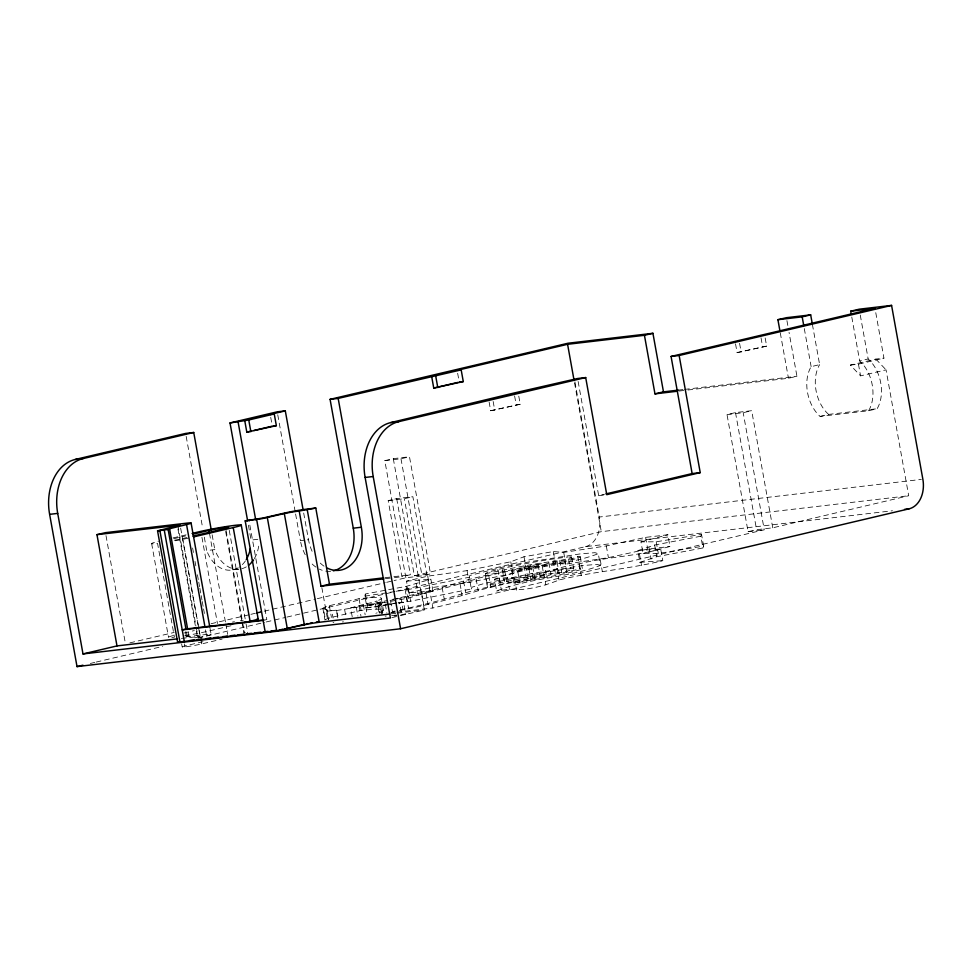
<?xml version="1.0" encoding="UTF-8"?>
<svg xmlns="http://www.w3.org/2000/svg" width="972" height="972" viewBox="0 0 972 972"><rect width="100%" height="100%" fill="white"/><g stroke="black" fill="none" stroke-linecap="round" stroke-linejoin="round"><path stroke-width="0.73" stroke-dasharray="4.86 3.65" d="M396.77 602.883L367.003 607.852L364.889 596.14L365.314 593.977L406.15 586.395L430.863 579.191L432.965 590.903L408.252 598.108L389.298 601.619M367.003 607.852L367.428 605.69L365.314 593.977M398.253 602.64L410.634 601.194L471.347 588.947L469.245 577.234L469.877 575.46L503.411 566.919L530.226 561.682L580.588 553.846L595.022 552.679L598.29 553.724L600.392 565.437C566.846 578.024 529.91 577.672 496.607 591.025L494.493 579.312C527.796 565.971 564.732 566.312 598.29 553.724M471.347 588.947L471.991 587.173L484.105 583.516L532.34 573.395L582.702 565.558L597.136 564.38L600.392 565.437M700.812 536.24L654.63 545.025L637.778 550.626L639.88 562.338L656.744 556.737L702.926 547.953L700.812 536.24L701.529 534.381L656.209 541.781L640.961 541.878L643.075 553.59L658.311 553.493L703.631 546.094L701.529 534.381M702.926 547.953L703.631 546.094M337.794 617.864L336.531 610.465L338.195 619.103M382.834 612.457L380.623 602.628A14.203 0.814 -10.2 0 1 375.411 604.183A26.135 1.507 -10.2 0 0 365.837 607.172A34.093 1.968 -10.2 0 0 386.965 605.131M328.463 619.832L326.835 609.59L323.469 608.824L325.304 619.067M180.646 528.124L200.135 636.417L194.594 637.911M544.332 564.659L548.961 562.824L557.053 561.877A29.124 1.677 -10.2 0 0 577.708 556.482L579.822 568.195A39.731 2.284 -10.2 0 1 566.846 573.201A64.808 3.73 -10.2 0 1 513.933 583.078L511.831 571.366L544.332 564.659L546.446 576.372L513.933 583.078M546.446 576.372L551.063 574.537L559.155 573.589A29.124 1.677 -10.2 0 0 579.822 568.195M494.493 579.312L499.304 578.644A11.251 0.644 -10.2 0 1 507.384 577.696C532.279 580.43 554.915 566.615 579.191 563.857C606.03 556.992 634.048 556.664 660.693 548.949L662.807 560.662C628.629 569.167 593.297 571.475 559.07 580.005C543.53 586.201 526.253 590.83 509.498 589.409A11.251 0.644 -10.2 0 0 501.406 590.356L496.607 591.025M432.965 590.903L408.605 592.884L406.503 581.171L427.741 576.165L467.07 570.637L510.762 561.78L524.005 556.737L553.311 551.549L563.711 552.4L606.309 545.936L645.602 537.37L667.849 534.77L669.951 546.483L643.075 553.59M408.605 592.884L429.843 587.878L469.184 582.35L512.876 573.492L526.119 568.45L555.425 563.262L565.826 564.112L608.411 557.649L647.717 549.083L669.951 546.483M395.713 599.214L406.527 597.002A56.716 3.268 -10.2 0 0 425.967 592.738A206.319 11.871 -10.2 0 0 460.035 583.795L476.134 579.045A55.343 3.183 -10.2 0 1 488.77 575.606A140.539 8.092 -10.2 0 1 538.124 564.878L541.756 563.553L543.87 575.266L540.225 576.59A140.539 8.092 -10.2 0 0 490.884 587.319A55.343 3.183 -10.2 0 0 478.236 590.757L462.15 595.508A206.319 11.871 -10.2 0 1 428.069 604.45A56.716 3.268 -10.2 0 1 408.629 608.715L397.827 610.926M352.216 616.734L350.637 607.95L363.309 604.535A37.835 2.175 -10.2 0 0 376.929 600.963L379.031 612.676A37.835 2.175 -10.2 0 1 375.897 613.672M395.094 611.024L392.457 611.57L390.355 599.858L421.581 592.786A120.686 6.95 -10.2 0 0 442.126 587.404L463.583 581.074A63.083 3.633 -10.2 0 1 485.356 575.533A274.08 15.783 -10.2 0 1 525.852 566.858L541.756 563.553M400.355 609.93L423.683 604.499A120.686 6.95 -10.2 0 0 444.24 599.117L465.697 592.786A63.083 3.633 -10.2 0 1 487.458 587.246A274.08 15.783 -10.2 0 1 527.966 578.571L543.87 575.266M640.961 541.878L667.849 534.77M489.11 401.946L490.69 410.731L520.227 404.243L518.647 395.458M735.525 343.821L737.104 352.605L766.641 346.117L764.527 334.404M490.69 410.731L520.227 404.243M737.104 352.605L766.641 346.117M405.883 577.781L384.803 460.655L393.296 458.65L409.479 456.767L430.547 573.881L422.055 575.886L405.883 577.781L394.073 580.563M384.803 460.655L400.986 458.772L409.479 456.767M860.269 315.05L868.166 358.96A32.878 22.38 76.7 0 1 877.133 408.738L868.628 410.743L820.089 416.417A32.878 22.38 76.7 0 1 811.134 366.638L819.639 364.634L812.519 325.11M868.628 410.743A32.878 22.38 76.7 0 0 859.673 360.964L868.166 358.96M687.969 390.003L788.45 378.266L796.943 376.261L789.045 332.339M772.752 527.808L751.684 410.694L735.5 412.59L727.007 414.594L748.076 531.708L756.581 529.704L772.752 527.808L908.699 495.744L886.051 369.846L860.56 375.86L850.366 365.083L875.857 359.081L883.937 358.133L875.517 311.283M850.366 365.083L858.458 364.148L883.937 358.133M173.028 537.917L186.223 534.807M173.794 538.695L185.518 535.937M174.267 540.25A11.069 0.632 -10.2 0 0 182.651 538.537L187.049 537.504M727.007 414.594L743.191 412.699L751.684 410.694M396.685 498.612L410.378 574.731L401.886 576.736L388.193 500.616L396.685 498.612L412.869 496.716L432.88 607.986L764.259 529.813L743.191 412.699M388.193 500.616L404.364 498.721L412.869 496.716M820.089 416.417L828.594 414.412L877.133 408.738M578.133 381.474L598.667 495.623L604.511 494.238M129.908 642.869L174.182 632.432M211.082 623.72L249.452 614.681M250.922 614.328L255.344 613.283M264.202 611.194L315.851 599.007M317.334 598.667L385.216 582.653M386.698 582.301L392.591 580.904M393.296 458.65L414.376 575.776L601.303 531.672L908.699 495.744M184.036 632.991L194.291 630.573M231.044 625.749L207.595 631.29A22.611 1.3 -10.2 0 1 184.692 635.749M264.348 620.124L266.826 619.541L248.917 519.996M323.469 608.824A58.466 3.366 -10.2 0 1 329.314 605.714L359.045 598.691A101.319 5.832 -10.2 0 1 376.929 600.963M198.069 637.826L206.574 635.822A17.435 1.008 -10.2 0 0 206.38 634.461L185.409 636.915M90.323 663.463L94.758 662.406M96.228 662.066L162.749 646.368M198.215 638.009L264.736 622.311M266.207 621.971L285.428 617.439M286.91 617.086L394.802 591.632M396.284 591.28L585.472 546.653L892.503 510.762M485.368 573.747C509.899 568.499 534.636 563.395 559.641 560.54A25.685 1.482 -10.2 0 0 568.195 556.98L570.309 568.693A25.685 1.482 -10.2 0 1 561.743 572.253C536.751 575.108 512.013 580.211 487.47 585.46L485.368 573.747A52.245 3.013 -10.2 0 1 497.81 569.58A46.996 2.709 -10.2 0 1 568.195 556.98M203.014 641.69L185.445 645.833A13.001 0.753 -10.2 0 0 185.032 646.89A11.069 0.632 -10.2 0 0 201.617 643.938L222.126 639.102M336.47 610.538L356.323 607.366A34.348 1.98 -10.2 0 0 377.877 602.944L380.988 602.215M325.353 619.686A58.466 3.366 -10.2 0 1 331.416 617.427L361.159 610.404A101.319 5.832 -10.2 0 1 379.031 612.676M391.874 617.657L424.387 609.991L404.364 498.721M350.637 607.95A64.055 3.681 -10.2 0 0 380.477 602.008L387.524 600.477M364.889 596.14L408.519 589.482L469.245 577.234M367.428 605.69L387.84 601.899M398.459 603.211L403.574 602.324L405.688 614.037L398.01 615.373M342.423 621.946L343.432 621.788M678.468 390.112L682.964 389.578M684.47 389.408L796.943 376.261M678.966 391.06L686.463 390.185M598.667 495.623L605.41 494.833M257.823 539.29L251.08 540.08L247.884 522.28M204.314 537.2L206.708 550.541L214.8 549.593A31.906 23.292 83.3 0 0 238.796 569.228M295.597 513.994L300.397 540.651L308.489 539.703A37.082 27.07 83.3 0 0 313.312 553.761M585.472 546.653A25.734 18.784 83.3 0 0 599.262 517.043L921.347 479.403M233.304 569.774L238.699 569.142M748.076 531.708L764.259 529.813M384.912 577.72L392.409 576.833M393.903 576.663L410.378 574.731M385.41 578.668L392.895 577.793M394.401 577.623L401.886 576.736M414.376 575.776L430.547 573.881M403.574 602.324L399.528 602.798L401.643 614.511L405.688 614.037M390.817 612.895L395.325 612.372M396.831 612.202L432.88 607.986M181.4 638.385L200.135 636.417M391.339 613.854L395.847 613.32M397.341 613.15L424.387 609.991M381.704 614.11L379.87 603.867A29.099 1.677 -10.2 0 0 385.289 604.244L396.685 603.09M391.667 615.531L398.787 614.802M406.503 581.171L430.863 579.191M637.778 550.626L660.693 548.949M639.88 562.338L662.807 560.662M875.857 359.081L886.051 369.846M186.49 631.922L187.875 639.224M851.776 317.042L859.673 360.964M858.458 364.148L860.56 375.86M804.294 328.572L811.134 366.638M786.931 320.626L787.988 326.483M780.285 332.874L788.45 378.266M761.015 337.806L762.595 346.591M739.571 343.347L741.15 352.131M735.5 412.59L756.581 529.704M656.209 541.781L658.311 553.493M654.63 545.025L656.744 556.737M648.992 547.382L651.094 559.094M645.602 537.37L647.717 549.083M639.454 553.955L641.569 565.668M606.309 545.936L608.411 557.649M574.938 381.862L599.262 517.043M574.549 382.956L601.303 531.672M600.174 559.471L602.276 571.184M580.235 556.762L582.337 568.474M579.191 563.857L581.305 575.57M571.585 557.102L573.699 568.814M563.711 552.4L565.826 564.112M577.708 556.482A39.731 2.284 -10.2 0 1 564.744 561.488L566.846 573.201M559.641 560.54L561.743 572.253M557.053 561.877L559.155 573.589M556.968 568.292L559.07 580.005M553.311 551.549L555.425 563.262M553.19 560.723L555.291 572.435M548.961 562.824L551.063 574.537M514.601 395.932L516.181 404.717M543.749 573.334L545.851 585.047M538.124 564.878L540.225 576.59M532.656 566.688L534.77 578.401M530.603 565.157L532.717 576.87M528.78 568.037L530.882 579.749M524.005 556.737L527.966 578.571M524.017 565.753L526.131 577.465M493.156 401.472L494.736 410.257M517.784 571.56L519.886 583.273M514.48 578.474L516.582 590.186M510.762 561.78L512.876 573.492M507.384 577.696L509.498 589.409M504.602 570.017L506.716 581.73M502.366 569.738L504.468 581.45M497.81 569.58L499.912 581.292A52.245 3.013 -10.2 0 0 487.47 585.46M499.304 578.644L501.406 590.356M457.654 373.272L458.966 380.599M488.77 575.606L490.884 587.319M485.356 575.533L487.458 587.246M476.134 579.045L478.236 590.757M467.07 570.637L469.184 582.35M463.583 581.074L465.697 592.786M460.035 583.795L462.15 595.508M442.126 587.404L444.24 599.117M427.741 576.165L429.843 587.878M425.967 592.738L428.069 604.45M400.986 458.772L422.055 575.886M421.581 592.786L423.683 604.499M416.162 583.334L418.276 595.046M408.519 589.482L410.634 601.194M406.15 586.395L408.252 598.108M406.527 597.002L408.629 608.715M405.081 589.433L407.183 601.146M400.889 597.671L402.991 609.383M385.289 604.244L386.88 613.028M381.291 598.266L383.393 609.979M380.477 602.008L382.579 613.721M379.359 604.317L380.951 613.101M377.877 602.944L379.712 613.198M375.411 604.183L376.99 612.968M365.812 607.063L367.161 614.498M363.309 604.535L365.156 614.79M359.045 598.691L361.159 610.404M359.142 605.945L360.977 616.187M356.323 607.366L357.903 616.151M344.623 609.517L345.947 616.831M326.871 610.987A11.3 0.656 -10.2 0 0 331.731 610.683L333.056 618.01M329.314 605.714L331.416 617.427M326.835 609.59L328.67 619.844M321.853 587.635L327.722 620.27M322.874 608.399L324.976 620.112M303.689 513.046L308.489 539.703M277.749 414.789L295.33 512.511M270.726 417.365L272.038 424.691M229.246 530.36L245.807 622.396M246.074 623.878L247.678 632.784M226.075 530.42L244.507 632.857A12.065 0.693 -10.2 0 1 245.479 632.76M225.674 531.49L241.7 620.561M241.967 622.044L243.838 632.432M212.139 534.77L214.8 549.593M209.49 533.373L225.516 622.444M225.783 623.939L227.655 634.327M186.174 436.392L202.711 528.306M201.933 537.297L217.461 623.562M210.037 628.374L211.106 634.303M192.614 548.001L193.416 552.461M195.02 561.391L195.822 565.85M197.438 574.768L198.507 580.721M198.774 582.204L199.576 586.663M199.843 588.157L200.912 594.099M201.18 595.593L201.982 600.052M202.249 601.534L203.318 607.488M203.585 608.97L204.387 613.441M205.505 629.88L206.574 635.822M182.651 538.537L201.617 643.938M177.864 525.208L196.016 626.077M196.283 627.56L197.887 636.466M177.937 528.95L195.287 625.373M196.356 631.314L197.425 637.243M188.24 632.408L189.576 639.831M185.421 631.727L186.758 639.139M184.498 643.926L185.032 646.89M181.643 643.938L182.177 646.902M151.644 543.555L168.508 637.255M105.997 535.621L125.218 642.431M828.594 414.412A32.878 22.38 76.7 0 1 819.639 364.634M232.454 622.068A25.952 1.494 -10.2 0 1 234.459 621.703M240.412 620.695A25.952 1.494 -10.2 0 1 243.267 620.233M173.308 635.554A25.296 1.458 -10.2 0 0 174.425 637.182L157.573 543.494A25.296 1.458 -10.2 0 1 158.387 541.368M243.389 633.003A11.773 0.68 -10.2 0 1 244.507 632.857M188.459 538.124A22.611 1.3 -10.2 0 1 173.976 541.015M238.225 567.782A31.906 23.292 83.3 0 1 206.708 550.541M245.442 560.856A31.906 23.292 83.3 0 1 239.379 567.053M330.589 571.305A37.082 27.07 83.3 0 1 319.29 569.094M315.936 567.113A37.082 27.07 83.3 0 1 310.797 562.618M305.22 554.708A37.082 27.07 83.3 0 1 300.397 540.651M258.698 546.167A31.906 23.292 83.3 0 1 254.36 558.608M246.317 566.846A31.906 23.292 83.3 0 1 241.384 568.827M324.028 566.178A37.082 27.07 83.3 0 1 317.941 560.601M499.912 581.292A46.996 2.709 -10.2 0 1 570.309 568.693M564.744 561.488A64.808 3.73 -10.2 0 1 511.831 571.366M391.485 612.348A16.889 0.972 -10.2 0 1 395.191 611.485M386.236 616.066A29.099 1.677 -10.2 0 1 385.179 616.163M396.698 615.592A34.093 1.968 -10.2 0 1 394.11 616.029M333.846 622.396A11.3 0.656 -10.2 0 1 333.019 622.505M390.027 600.477A16.889 0.972 -10.2 0 1 393.927 599.59M379.87 603.867A91.684 5.273 -10.2 0 1 384.839 601.972M392.008 604.317A34.093 1.968 -10.2 0 1 388.205 604.936M331.731 610.683A11.36 0.656 -10.2 0 1 336.531 610.465"/><path stroke-width="1.46" d="M389.833 614.025L319.229 622.274A12.223 0.705 -10.2 0 0 304.345 624.826L276.668 630.792L177.621 642.2L157.561 530.87L180.087 525.099L96.969 534.661L116.992 645.918L176.904 638.92M177.584 642.14L178.386 641.787M96.969 534.661L105.462 532.656L186.357 523.203A17.435 1.008 -10.2 0 1 186.551 524.564L167.014 529.363L168.132 529.424L185.931 628.993L263.837 619.893M851.241 314.114L850.719 311.198L859.212 309.193L891.579 305.402L922.853 479.22A25.734 18.784 83.3 0 1 909.051 508.83L400.598 628.763L77.019 666.598L49.621 514.346A47.677 34.81 83.3 0 1 75.184 459.477L185.64 433.427L193.732 432.479L211.337 530.323M247.617 520.798L230.012 422.954L277.214 411.824L285.306 410.877L303.155 510.093M333.384 570.856A37.082 27.07 83.3 0 0 353.261 528.185L330.079 399.346L567.988 343.238L652.929 333.299L663.475 391.862L678.468 390.112M75.184 459.477L83.276 458.529L193.732 432.479M230.012 422.954L248.759 419.977L274.25 413.963L276.352 425.675L246.815 432.163L244.713 420.451M285.306 410.877L270.204 414.437L274.25 413.963M330.079 399.346L338.171 398.411L461.178 369.87L463.28 381.583L433.743 388.071L431.641 376.358M652.929 333.299L644.436 335.304L567.587 344.295L457.132 370.344L461.178 369.87M246.815 432.163L251.068 431.167M253.899 430.499L272.306 426.149M433.743 388.071L436.574 387.403M439.405 386.735L457.824 382.397M780.018 331.416L777.916 319.703L786.409 317.698L810.672 314.867L812.264 323.64M777.916 319.703L802.179 316.86L810.672 314.867M83.276 458.529A47.677 34.81 83.3 0 0 57.713 513.398L82.997 653.937L390.404 617.998L365.12 477.459A47.677 34.81 83.3 0 1 390.671 422.601L514.079 393.004L577.599 378.509L585.691 377.561L606.759 494.675L700.229 472.623L679.149 355.509L671.069 356.457L692.137 473.571L700.229 472.623M671.069 356.457L874.982 308.355L850.719 311.198M390.671 422.601L398.763 421.654L585.691 377.561M679.149 355.509L891.579 305.402M644.436 335.304L654.97 393.867L663.475 391.862M157.561 530.87L168.132 529.424M192.079 533.421L200.864 531.356A25.952 1.494 -10.2 0 1 234.045 525.451A22.174 1.276 -10.2 0 1 233.231 527.565L250.083 621.266L244.227 622.639M265.222 632.128L245.199 520.87L263.606 517.894L284.31 513.095A17.885 1.033 -10.2 0 1 307.699 509.012L315.791 508.064L329.484 584.196L383.418 577.89M192.845 534.211L208.956 530.408A11.773 0.68 -10.2 0 1 225.54 527.456A12.065 0.693 -10.2 0 1 225.14 528.513L192.906 536.119M245.199 520.87L262.124 518.647L284.322 513.568A12.223 0.705 -10.2 0 1 299.206 511.017L315.791 508.064M193.671 536.896L233.231 527.565M605.969 493.898L692.137 473.571M307.298 510.069L320.991 586.201L329.484 584.196M185.931 628.993L182.214 629.88L263.108 620.415M82.997 653.937L116.992 645.918M256.827 612.931L261.249 611.886M77.019 666.598L82.936 665.2M288.757 628.034L304.333 624.352M287.335 628.362L284.638 628.957M282.573 629.358L279.365 629.917M276.449 630.366L271.091 630.998M459.234 382.057L463.28 381.583M273.654 425.991L276.352 425.675M654.97 393.867L677.472 391.23M49.621 514.346L57.713 513.398M365.12 477.459L373.199 476.511A47.677 34.81 83.3 0 1 398.763 421.654M353.261 528.185L361.353 527.237L338.171 398.411M904.543 509.364L909.051 508.83M320.991 586.201L383.916 578.838M189.662 640.512L194.181 639.977M197.195 639.625L201.726 639.102M206.246 638.568L210.766 638.045M213.779 637.693L218.311 637.158M222.831 636.636L227.351 636.113M230.376 635.761L234.896 635.226M237.909 634.874L243.948 634.169M246.961 633.817L251.481 633.294M254.494 632.942L260.532 632.237M263.546 631.885L268.065 631.35M802.179 316.86L803.759 325.644M567.587 344.295L574.002 379.979M435.687 375.885L437.789 387.597M373.199 476.511L400.598 628.763M299.206 511.017L319.229 622.274M284.322 513.568L304.345 624.826M267.324 517.578L287.348 628.835M248.759 419.977L250.861 431.69M256.657 519.534L276.668 630.792M238.104 422.006L255.709 519.85M241.275 525.147L258.139 618.848M208.956 530.408L209.49 533.373M191.095 523.045L209.782 626.891M186.551 524.564L204.97 626.916M169.553 528.561L187.705 629.443M164.304 530.323L184.328 641.593M159.93 530.833L179.954 642.103M257.386 618.605A22.174 1.276 -10.2 0 1 250.083 621.266M250.375 548.475A31.906 23.292 83.3 0 1 246.268 559.556M253.534 559.908A31.906 23.292 83.3 0 1 248.601 565.279M361.353 527.237A37.082 27.07 83.3 0 1 327.382 568.146M306.107 623.963A17.885 1.033 -10.2 0 1 308.027 623.562M310.032 623.161A17.885 1.033 -10.2 0 1 312.121 622.76M316.386 621.983A17.885 1.033 -10.2 0 1 318.5 621.618"/></g></svg>
